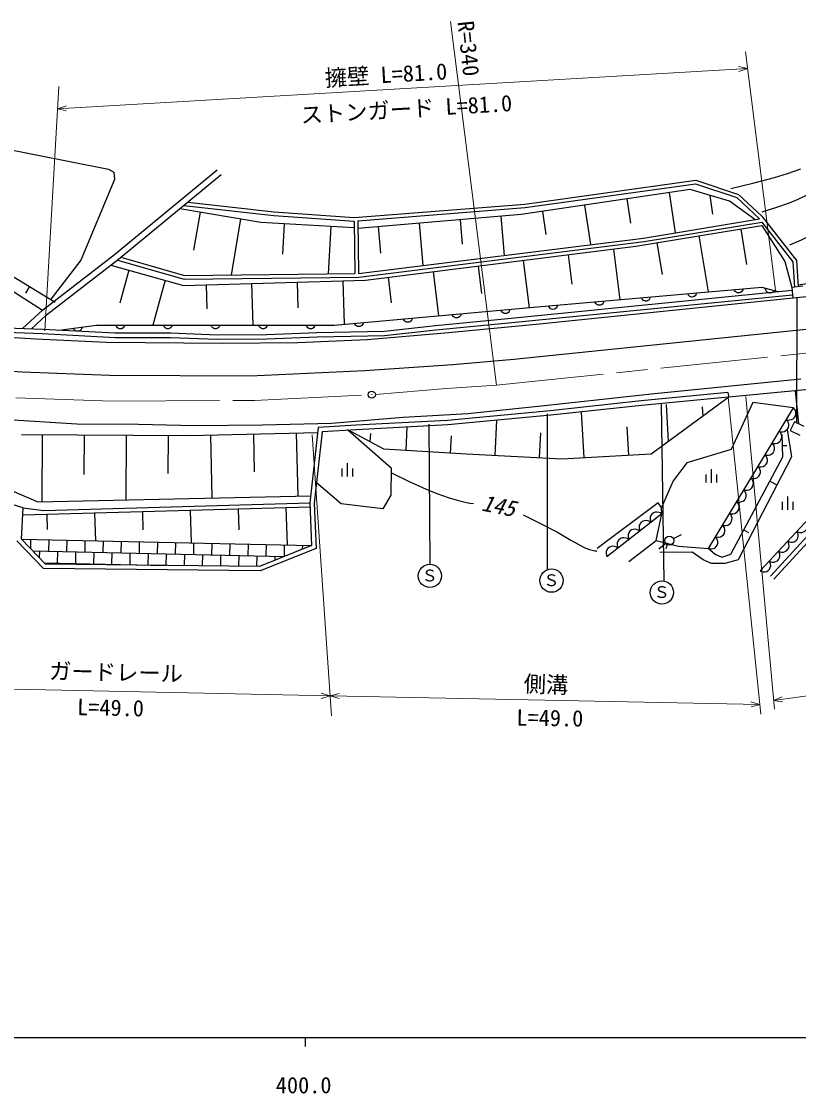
# Model space of a CAD drawing. Units: millimetres, scale not verified. Extents: x 40000 to 680000, y 20000 to 380000.
# Drawn here: x 436232 to 523280, y 198715 to 318798 of the extents above; entities that cross this region are included whole.
import ezdxf
from ezdxf.enums import TextEntityAlignment as Align

# ---------------------------------------------------------------- set-up
doc = ezdxf.new("R2010")
doc.units = ezdxf.units.MM
doc.header["$LTSCALE"] = 1000
doc.linetypes.add('CHAIN', pattern=[18.5, 12, -1.5, 3.5, -1.5])
for name, color, linetype, lineweight in [('M-BGD', 7, 'Continuous', 25), ('M-BMK', 2, 'CHAIN', 13), ('M-BMK-SRVR', 3, 'Continuous', 25), ('M-STR-HTXT', 7, 'Continuous', 13), ('M-STR-STRC', 7, 'Continuous', 25), ('M-TTL-BAND', 7, 'Continuous', 25)]:
    doc.layers.add(name, color=color, linetype=linetype, lineweight=lineweight)
doc.styles.add('ＭＳ ゴシック', font='')
doc.styles.get('ＭＳ ゴシック').set_extended_font_data('MS Gothic')

msp = doc.modelspace()

# ---------------------------------------------------------------- linework, layer by layer
at = {"layer": 'M-BGD'}
for p, q in [((432764, 304860), (445983, 302267)), ((445983, 302267), (446593, 301911)), ((446593, 301911), (446644, 301097)), ((446654, 292703), (458164, 302183)), ((447091, 292155), (458609, 301643)), ((446644, 301097), (442882, 292047)), ((492615, 298346), (511790, 301026)), ((492658, 297948), (511751, 300616)), ((511751, 300616), (516356, 299060)), ((511790, 301026), (516565, 299411)), ((511152, 299973), (492219, 297176)), ((508785, 299623), (509449, 295124)), ((515526, 298665), (511152, 299973)), ((513339, 299319), (513649, 297221)), ((516356, 299060), (518909, 296686)), ((516565, 299411), (519182, 296978)), ((463049, 296297), (453965, 297817)), ((454428, 298199), (464517, 297078)), ((454859, 298553), (464554, 297476)), ((473507, 296832), (492615, 298346)), ((473908, 296462), (492658, 297948)), ((499319, 298225), (499972, 293801)), ((504052, 298924), (504453, 296205)), ((518400, 296601), (515526, 298665)), ((456236, 297437), (455522, 293174)), ((460778, 296677), (459726, 290390)), ((464517, 297078), (473508, 296431)), ((464554, 297476), (473507, 296832)), ((492219, 297176), (473920, 295620)), ((489932, 296982), (490305, 292598)), ((494586, 297526), (494968, 294936)), ((505913, 294541), (518909, 296686)), ((519182, 296978), (523036, 292012)), ((473519, 295690), (463049, 296297)), ((465666, 296145), (465469, 292734)), ((470901, 295842), (470593, 290524)), ((473508, 296431), (473591, 290561)), ((473908, 296462), (473991, 290567)), ((476207, 295814), (476458, 292862)), ((480782, 296204), (481185, 291462)), ((485357, 296593), (485590, 293855)), ((505058, 293613), (519157, 295936)), ((505970, 294145), (519182, 296325)), ((516807, 295549), (517462, 291575)), ((519157, 295936), (521750, 291922)), ((519182, 296325), (522645, 291863)), ((473991, 290567), (505913, 294541)), ((512108, 294775), (513141, 288505)), ((474009, 290166), (505970, 294145)), ((474776, 289825), (505058, 293613)), ((502535, 293297), (503244, 287632)), ((507408, 294000), (507993, 290451)), ((438575, 286454), (446654, 292703)), ((439026, 285918), (447091, 292155)), ((442882, 292047), (439526, 287674)), ((446996, 292077), (454452, 289925)), ((447371, 292386), (454506, 290326)), ((492441, 292035), (493103, 286736)), ((497488, 292666), (497899, 289377)), ((521750, 291922), (522519, 288999)), ((522645, 291863), (522841, 289035)), ((523036, 292012), (523239, 289079)), ((434251, 290872), (440017, 287363)), ((446233, 291492), (454367, 289238)), ((448267, 290929), (447247, 287248)), ((482346, 290772), (482964, 285834)), ((487393, 291403), (487778, 288332)), ((433186, 289901), (438575, 286454)), ((452334, 289802), (450946, 284795)), ((454367, 289238), (474776, 289825)), ((454452, 289925), (474009, 290166)), ((454506, 290326), (473591, 290561)), ((462020, 289458), (462154, 284795)), ((467122, 289605), (467205, 286719)), ((472225, 289751), (472364, 284890)), ((477299, 290140), (477656, 287286)), ((523224, 289289), (529540, 290210)), ((437134, 289118), (436676, 288366)), ((456918, 289312), (456996, 286602)), ((490727, 285538), (522553, 288689)), ((493187, 286744), (519149, 289036)), ((519149, 289036), (520976, 288533)), ((523773, 289139), (522519, 288999)), ((522519, 288999), (522651, 287809)), ((523032, 287864), (530429, 288633)), ((490776, 285041), (522609, 288192)), ((493878, 284887), (523032, 287864)), ((523075, 273846), (523130, 287918)), ((438575, 286454), (436349, 284421)), ((439026, 285918), (437344, 284381)), ((471294, 284795), (493187, 286744)), ((440419, 284237), (444644, 284795)), ((444644, 284795), (471294, 284795)), ((476882, 284120), (482597, 284749)), ((482597, 284749), (490727, 285538)), ((482648, 284252), (490776, 285041)), ((483656, 283926), (493878, 284887)), ((424925, 284072), (437845, 283254)), ((432021, 284094), (438596, 283831)), ((432048, 284593), (438619, 284330)), ((438596, 283831), (446724, 283410)), ((438619, 284330), (446737, 283910)), ((446724, 283410), (452931, 283410)), ((446737, 283910), (452941, 283910)), ((452931, 283410), (458138, 283200)), ((452941, 283910), (458145, 283700)), ((458145, 283700), (463701, 283752)), ((463701, 283752), (469326, 283962)), ((463713, 283252), (469341, 283463)), ((469326, 283962), (476882, 284120)), ((469341, 283463), (476915, 283620)), ((474963, 283158), (483656, 283926)), ((476915, 283620), (482648, 284252)), ((491400, 280978), (525208, 284451)), ((437845, 283254), (445722, 282869)), ((445722, 282869), (458777, 282773)), ((458138, 283200), (463713, 283252)), ((458777, 282773), (467182, 282821)), ((467182, 282821), (474963, 283158)), ((574791, 282548), (515478, 276706)), ((421553, 280681), (436313, 279540)), ((474684, 279689), (484555, 280383)), ((484555, 280383), (491400, 280978)), ((436313, 279540), (446134, 279193)), ((446134, 279193), (461858, 279094)), ((461858, 279094), (474684, 279689)), ((507129, 277136), (523530, 278762)), ((522893, 277436), (523255, 273756)), ((494810, 275797), (507129, 277136)), ((505648, 276295), (495463, 275195)), ((515363, 277225), (505648, 276295)), ((515411, 276727), (505698, 275797)), ((515478, 276706), (506776, 270346)), ((515363, 277225), (515478, 276706)), ((495463, 275195), (483953, 274096)), ((486251, 274889), (494810, 275797)), ((505698, 275797), (495514, 274697)), ((499262, 269916), (498968, 275045)), ((508712, 271761), (508476, 275886)), ((512584, 274591), (512524, 275649)), ((513177, 259761), (522719, 275512)), ((518153, 276105), (515734, 270855)), ((522719, 275512), (518153, 276105)), ((435297, 274171), (442422, 273741)), ((470950, 273789), (478983, 274458)), ((483953, 274096), (473729, 273571)), ((478983, 274458), (486251, 274889)), ((495514, 274697), (483990, 273598)), ((489279, 270185), (489497, 274123)), ((522843, 273961), (522355, 272986)), ((523894, 273436), (522843, 273961)), ((419964, 272685), (438064, 264997)), ((442422, 273741), (449355, 273693)), ((449355, 273693), (455619, 273550)), ((455002, 272405), (469419, 272747)), ((455619, 273550), (463252, 273598)), ((463252, 273598), (470950, 273789)), ((467016, 272690), (467183, 265645)), ((469482, 273305), (468523, 264877)), ((469932, 272833), (469025, 264858)), ((473729, 273571), (469482, 273305)), ((473757, 273072), (469932, 272833)), ((476817, 270872), (472801, 273072)), ((472801, 273072), (477658, 268801)), ((483990, 273598), (473757, 273072)), ((475305, 271700), (475357, 272642)), ((479310, 270735), (479456, 273385)), ((494264, 269910), (494420, 272726)), ((504271, 270203), (504087, 273410)), ((521988, 273092), (522491, 270033)), ((522355, 272986), (523406, 272460)), ((436222, 272525), (455002, 272405)), ((438569, 272510), (438521, 265007)), ((443264, 272480), (443236, 268059)), ((447959, 272450), (447913, 265216)), ((452654, 272420), (452627, 268160)), ((457405, 272462), (457571, 265431)), ((462210, 272576), (462310, 268353)), ((484295, 270460), (484400, 272370)), ((521532, 270033), (521441, 272544)), ((486094, 270346), (476817, 270872)), ((496757, 269772), (486094, 270346)), ((506776, 270346), (496757, 269772)), ((515734, 270855), (510758, 269349)), ((521486, 271289), (521962, 271306)), ((472728, 269322), (472728, 267822)), ((510758, 269349), (509251, 267340)), ((515688, 259122), (521532, 270033)), ((522491, 270033), (516510, 258483)), ((518975, 257250), (530297, 269440)), ((520132, 256657), (531774, 269349)), ((472128, 268726), (472128, 267826)), ((473328, 268726), (473328, 267826)), ((477658, 268801), (477613, 265742)), ((512897, 268041), (512897, 267141)), ((513497, 268638), (513497, 267138)), ((514097, 268041), (514097, 267141)), ((520501, 256319), (532004, 268859)), ((472043, 264783), (469283, 267129)), ((509251, 267340), (507927, 264372)), ((520071, 267306), (520860, 266883)), ((438064, 264997), (468614, 265677)), ((477613, 265742), (476700, 264190)), ((522034, 265579), (522034, 264079)), ((436433, 264332), (433301, 265234)), ((436241, 260818), (436433, 264332)), ((468542, 264403), (436388, 263493)), ((436433, 264332), (438744, 264036)), ((438744, 264036), (468523, 264877)), ((465863, 264327), (465981, 260167)), ((468523, 264877), (468715, 260107)), ((469025, 264858), (469229, 259774)), ((476700, 264190), (472043, 264783)), ((507562, 264874), (500714, 259761)), ((507927, 264372), (507562, 264874)), ((507973, 263642), (507927, 264372)), ((521434, 264983), (521434, 264083)), ((522634, 264983), (522634, 264083)), ((439067, 263568), (439115, 261880)), ((444426, 263720), (444514, 260636)), ((449785, 263872), (449842, 261860)), ((455145, 264024), (455247, 260402)), ((460504, 264175), (460570, 261841)), ((507973, 263642), (501809, 258848)), ((507333, 260674), (507973, 263642)), ((517149, 261850), (517668, 261572)), ((438697, 257524), (435730, 260629)), ((436241, 260818), (468715, 260107)), ((438913, 258022), (436241, 260818)), ((437256, 260795), (437234, 259779)), ((439285, 260751), (439257, 259458)), ((441315, 260706), (441287, 259413)), ((443345, 260662), (443316, 259369)), ((445374, 260618), (445346, 259324)), ((504275, 258300), (507333, 260674)), ((507333, 260674), (509844, 260035)), ((509256, 260872), (510151, 261320)), ((437504, 259496), (465662, 258880)), ((438242, 259480), (438226, 258741)), ((440272, 259436), (440244, 258142)), ((442302, 259391), (442273, 258098)), ((447404, 260573), (447376, 259280)), ((449434, 260529), (449405, 259236)), ((451463, 260484), (451435, 259191)), ((453493, 260440), (453465, 259147)), ((455523, 260395), (455494, 259102)), ((457552, 260351), (457524, 259058)), ((459582, 260307), (459554, 259013)), ((461612, 260262), (461583, 258969)), ((468715, 260107), (462882, 257763)), ((469229, 259774), (462976, 257261)), ((463641, 260218), (463613, 258925)), ((465671, 260173), (465643, 258880)), ((467701, 260129), (467691, 259695)), ((508421, 260334), (507645, 259703)), ((508589, 260355), (508430, 259729)), ((509844, 260035), (513177, 259761)), ((513177, 259761), (513953, 259122)), ((444331, 259347), (444303, 258054)), ((446361, 259302), (446333, 258009)), ((448391, 259258), (448362, 257965)), ((450420, 259213), (450392, 257920)), ((452450, 259169), (452422, 257876)), ((454479, 259125), (454452, 257854)), ((456509, 259080), (456482, 257832)), ((458539, 259036), (458512, 257810)), ((460568, 258991), (460542, 257788)), ((462598, 258947), (462572, 257766)), ((464628, 258902), (464618, 258460)), ((511351, 259350), (507744, 259305)), ((512584, 258483), (511351, 259350)), ((513542, 258072), (512584, 258483)), ((513953, 259122), (514684, 258802)), ((514684, 258802), (515688, 259122)), ((516510, 258483), (515003, 258072)), ((462976, 257261), (438697, 257524)), ((438767, 258175), (452436, 257876)), ((462882, 257763), (438913, 258022)), ((439229, 258165), (439226, 258018)), ((441258, 258120), (441256, 257997)), ((443288, 258076), (443286, 257975)), ((445318, 258031), (445316, 257953)), ((447347, 257987), (447346, 257931)), ((449377, 257943), (449376, 257909)), ((451407, 257898), (451406, 257887)), ((515003, 258072), (513542, 258072))]:
    msp.add_line(p, q, dxfattribs=at)
for points in [[(515699, 300068), (518140, 300666), (520568, 301322), (522057, 301784), (523532, 302303)], [(519199, 297459), (520750, 297942), (522278, 298481), (523226, 298877), (524159, 299333)], [(522316, 293769), (523597, 294339), (524856, 294965), (525688, 295453), (526498, 295999), (527827, 296960), (529191, 297873), (529857, 298245), (530566, 298570), (531175, 298788), (531812, 298952), (532355, 299033), (532896, 299053), (533359, 299013), (533819, 298912), (534413, 298696), (534994, 298420), (536050, 297878), (537126, 297394), (538443, 296887), (539776, 296437), (540584, 296183), (541404, 295932)], [(511858, 288392), (511828, 288274), (511777, 288172), (511692, 288054), (511588, 287984), (511474, 287939), (511320, 287926), (511200, 287950), (511085, 288000), (510978, 288101), (510910, 288193), (510862, 288304)], [(517051, 288851), (517021, 288733), (516970, 288630), (516885, 288512), (516780, 288443), (516667, 288398), (516512, 288384), (516392, 288409), (516277, 288459), (516170, 288560), (516102, 288652), (516055, 288763)], [(520544, 288652), (520475, 288552), (520392, 288474), (520271, 288393), (520149, 288364), (520026, 288361), (519877, 288403), (519773, 288468), (519683, 288555), (519618, 288686), (519586, 288796), (519580, 288917)], [(496281, 287017), (496251, 286899), (496200, 286796), (496115, 286678), (496011, 286609), (495897, 286564), (495742, 286550), (495622, 286575), (495507, 286625), (495401, 286726), (495332, 286818), (495285, 286929)], [(501473, 287475), (501444, 287357), (501392, 287255), (501308, 287137), (501203, 287067), (501089, 287022), (500935, 287009), (500815, 287033), (500700, 287083), (500593, 287184), (500525, 287276), (500477, 287387)], [(506666, 287934), (506636, 287816), (506585, 287713), (506500, 287595), (506396, 287526), (506282, 287481), (506127, 287467), (506007, 287492), (505892, 287542), (505785, 287643), (505717, 287735), (505670, 287846)], [(485475, 286057), (485445, 285939), (485394, 285837), (485309, 285719), (485205, 285649), (485091, 285604), (484937, 285590), (484817, 285615), (484702, 285665), (484595, 285766), (484526, 285857), (484479, 285969)], [(490948, 286544), (490918, 286426), (490867, 286324), (490782, 286206), (490678, 286136), (490564, 286091), (490410, 286077), (490290, 286102), (490175, 286152), (490068, 286253), (490000, 286344), (489952, 286456)], [(447809, 284795), (447769, 284680), (447709, 284582), (447614, 284472), (447504, 284412), (447386, 284377), (447231, 284377), (447114, 284412), (447004, 284472), (446906, 284582), (446846, 284680), (446809, 284795)], [(453139, 284795), (453099, 284680), (453039, 284582), (452944, 284472), (452834, 284412), (452716, 284377), (452561, 284377), (452444, 284412), (452334, 284472), (452236, 284582), (452176, 284680), (452139, 284795)], [(458469, 284795), (458429, 284680), (458369, 284582), (458274, 284472), (458164, 284412), (458046, 284377), (457891, 284377), (457774, 284412), (457664, 284472), (457566, 284582), (457506, 284680), (457469, 284795)], [(463799, 284795), (463759, 284680), (463699, 284582), (463604, 284472), (463494, 284412), (463376, 284377), (463221, 284377), (463104, 284412), (462994, 284472), (462896, 284582), (462836, 284680), (462799, 284795)], [(469129, 284795), (469089, 284680), (469029, 284582), (468934, 284472), (468824, 284412), (468706, 284377), (468551, 284377), (468434, 284412), (468324, 284472), (468226, 284582), (468166, 284680), (468129, 284795)], [(474528, 285083), (474499, 284965), (474448, 284862), (474363, 284744), (474259, 284675), (474145, 284630), (473990, 284616), (473870, 284640), (473755, 284690), (473648, 284791), (473580, 284883), (473532, 284994)], [(480002, 285570), (479972, 285452), (479921, 285350), (479836, 285232), (479732, 285162), (479618, 285117), (479463, 285103), (479343, 285127), (479228, 285177), (479122, 285278), (479053, 285370), (479006, 285481)], [(443027, 284582), (443003, 284462), (442956, 284358), (442876, 284236), (442775, 284162), (442663, 284112), (442510, 284092), (442388, 284111), (442272, 284156), (442161, 284253), (442088, 284342), (442036, 284451)], [(521924, 274199), (522105, 274157), (522280, 274158), (522502, 274199), (522668, 274296), (522811, 274420), (522934, 274623), (522978, 274807), (522987, 275000), (522920, 275215), (522838, 275368), (522719, 275512)], [(521129, 272887), (521309, 272845), (521485, 272846), (521707, 272886), (521873, 272983), (522016, 273107), (522139, 273311), (522183, 273495), (522192, 273687), (522125, 273902), (522043, 274055), (521924, 274199)], [(520333, 271574), (520514, 271532), (520690, 271533), (520912, 271574), (521078, 271670), (521221, 271795), (521344, 271998), (521388, 272182), (521397, 272374), (521330, 272590), (521248, 272743), (521129, 272887)], [(519538, 270262), (519719, 270219), (519895, 270221), (520117, 270261), (520283, 270358), (520426, 270482), (520549, 270686), (520593, 270870), (520602, 271062), (520535, 271277), (520453, 271430), (520333, 271574)], [(518743, 268949), (518924, 268907), (519100, 268908), (519322, 268949), (519488, 269045), (519630, 269170), (519754, 269373), (519798, 269557), (519807, 269749), (519740, 269965), (519657, 270118), (519538, 270262)], [(477691, 268236), (479604, 267299), (481550, 266411), (482766, 265919), (484013, 265479), (485051, 265173), (486102, 264925), (486473, 264853), (486850, 264788)], [(517948, 267637), (518129, 267594), (518304, 267596), (518526, 267636), (518693, 267733), (518835, 267857), (518959, 268061), (519003, 268245), (519011, 268437), (518945, 268652), (518862, 268805), (518743, 268949)], [(517153, 266324), (517334, 266282), (517509, 266283), (517731, 266324), (517897, 266420), (518040, 266545), (518163, 266748), (518208, 266932), (518216, 267124), (518149, 267340), (518067, 267493), (517948, 267637)], [(516358, 265011), (516539, 264969), (516714, 264970), (516936, 265011), (517102, 265108), (517245, 265232), (517368, 265436), (517412, 265620), (517421, 265812), (517354, 266027), (517272, 266180), (517153, 266324)], [(515563, 263699), (515743, 263657), (515919, 263658), (516141, 263698), (516307, 263795), (516450, 263920), (516573, 264123), (516617, 264307), (516626, 264499), (516559, 264715), (516477, 264868), (516358, 265011)], [(492423, 263526), (494367, 262581), (496282, 261583), (497757, 260707), (499266, 259882), (499853, 259670), (500468, 259512), (500584, 259486), (500701, 259460)], [(507973, 263642), (507816, 263748), (507649, 263810), (507423, 263852), (507230, 263821), (507049, 263755), (506858, 263606), (506749, 263447), (506671, 263268), (506656, 263039), (506679, 262863), (506740, 262683)], [(514767, 262386), (514948, 262344), (515124, 262345), (515346, 262386), (515512, 262483), (515655, 262607), (515778, 262810), (515822, 262994), (515831, 263187), (515764, 263402), (515682, 263555), (515563, 263699)], [(505507, 261724), (505351, 261830), (505183, 261893), (504958, 261935), (504765, 261903), (504584, 261837), (504393, 261688), (504284, 261530), (504206, 261350), (504191, 261121), (504214, 260946), (504275, 260766)], [(506740, 262683), (506584, 262789), (506416, 262852), (506190, 262894), (505997, 262862), (505817, 262796), (505626, 262647), (505517, 262488), (505439, 262309), (505424, 262080), (505446, 261905), (505507, 261724)], [(513972, 261074), (514153, 261032), (514329, 261033), (514551, 261073), (514717, 261170), (514860, 261294), (514983, 261498), (515027, 261682), (515036, 261874), (514969, 262089), (514887, 262242), (514767, 262386)], [(523092, 261683), (523258, 261606), (523428, 261572), (523651, 261567), (523830, 261627), (523993, 261719), (524152, 261891), (524232, 262059), (524278, 262243), (524257, 262464), (524208, 262628), (524122, 262791)], [(504275, 260766), (504118, 260871), (503951, 260934), (503725, 260976), (503532, 260945), (503351, 260878), (503160, 260730), (503051, 260571), (502973, 260391), (502959, 260162), (502981, 259987), (503042, 259807)], [(513177, 259761), (513358, 259719), (513534, 259720), (513756, 259761), (513922, 259857), (514064, 259982), (514188, 260185), (514232, 260369), (514241, 260561), (514174, 260777), (514091, 260930), (513972, 261074)], [(522063, 260575), (522229, 260498), (522399, 260464), (522621, 260459), (522801, 260519), (522963, 260611), (523123, 260782), (523202, 260951), (523249, 261135), (523228, 261356), (523179, 261520), (523092, 261683)], [(503042, 259807), (502886, 259913), (502718, 259975), (502492, 260018), (502299, 259986), (502119, 259920), (501928, 259771), (501819, 259612), (501741, 259433), (501726, 259204), (501748, 259028), (501809, 258848)], [(520005, 258358), (520171, 258282), (520340, 258248), (520563, 258243), (520742, 258303), (520905, 258394), (521064, 258566), (521144, 258735), (521191, 258919), (521169, 259140), (521120, 259304), (521034, 259467)], [(521034, 259467), (521200, 259390), (521370, 259356), (521592, 259351), (521772, 259411), (521934, 259502), (522094, 259674), (522173, 259843), (522220, 260027), (522198, 260248), (522149, 260412), (522063, 260575)], [(518975, 257250), (519141, 257173), (519311, 257140), (519533, 257134), (519713, 257195), (519876, 257286), (520035, 257458), (520115, 257627), (520161, 257810), (520140, 258032), (520091, 258196), (520005, 258358)]]:
    msp.add_lwpolyline(points, dxfattribs=at)
msp.add_circle((508809, 260649), 498, dxfattribs=at)
at = {"layer": 'M-BMK'}
for p, q in [((489455, 278048), (573948, 286815)), ((475874, 277029), (483856, 277680)), ((483856, 277680), (489455, 278048)), ((435600, 276648), (446429, 276280)), ((446429, 276280), (462347, 276354)), ((462347, 276354), (475075, 276977))]:
    msp.add_line(p, q, dxfattribs=at)
at = {"layer": 'M-BMK-SRVR'}
for radius in [398, 12]:
    msp.add_circle((475475, 276996), radius, dxfattribs=at)
at = {"layer": 'M-STR-HTXT'}
for p, q in [((489455, 278048), (484303, 318798)), ((517348, 315392), (520685, 288700)), ((440282, 309020), (517582, 313520)), ((438849, 284159), (440425, 311499)), ((519052, 241222), (515411, 276727)), ((517377, 276784), (520579, 241786)), ((468805, 272499), (470962, 241031)), ((577977, 250741), (520491, 242746)), ((419982, 244333), (470810, 243246)), ((470810, 243246), (518953, 242300))]:
    msp.add_line(p, q, dxfattribs=at)
for points in [[(516567, 313748), (517582, 313520), (516600, 313177)], [(441297, 308791), (440282, 309020), (441264, 309362)], [(469817, 243555), (470810, 243246), (469804, 242982)], [(471811, 242960), (470810, 243246), (471810, 243532)], [(517952, 242586), (518953, 242300), (517953, 242013)], [(521520, 242589), (520491, 242746), (521446, 243157)]]:
    msp.add_lwpolyline(points, dxfattribs=at)
at = {"layer": 'M-STR-STRC'}
for p, q in [((507881, 275915), (508199, 256107)), ((495104, 274855), (495104, 257378)), ((481864, 273690), (481970, 258014))]:
    msp.add_line(p, q, dxfattribs=at)
for centre in [(481983, 256693), (495612, 256168), (507974, 254839)]:
    msp.add_circle(centre, 1304, dxfattribs=at)
at = {"layer": 'M-TTL-BAND'}
for p, q in [((40000, 205000), (579000, 205000)), ((468000, 205000), (468000, 204000))]:
    msp.add_line(p, q, dxfattribs=at)

# ---------------------------------------------------------------- texts
at = {"layer": 'M-BGD', "style": 'ＭＳ ゴシック', "oblique": 15}
msp.add_text('145', height=1833, rotation=348.6, dxfattribs=at).set_placement((487552, 263493), align=Align.BOTTOM_LEFT)
at = {"layer": 'M-STR-HTXT', "style": 'ＭＳ ゴシック'}
for s, rotation, p in [('R=340', 276, (484531, 318715)), ('擁壁 L=81.0', 3.3, (470299, 310976)), ('ストンガード L=81.0', 3.3, (467583, 306844)), ('ガードレール', 358.8, (439294, 244590)), ('側溝', 358.1, (492448, 243163)), ('L=49.0', 358.8, (442445, 240555)), ('L=49.0', 359.1, (491664, 239383))]:
    msp.add_text(s, height=1833, rotation=rotation, dxfattribs=at).set_placement(p, align=Align.BOTTOM_LEFT)
at = {"layer": 'M-STR-STRC', "style": 'ＭＳ ゴシック'}
for p in [(481056, 255683), (494685, 255157), (507047, 253828)]:
    msp.add_text('Ｓ', height=1320, dxfattribs=at).set_placement(p, align=Align.BOTTOM_LEFT)
at = {"layer": 'M-TTL-BAND', "style": 'ＭＳ ゴシック'}
msp.add_text('400.0', height=1833, dxfattribs=at).set_placement((467844, 198195), align=Align.BOTTOM_CENTER)

doc.saveas('drawing.dxf')
